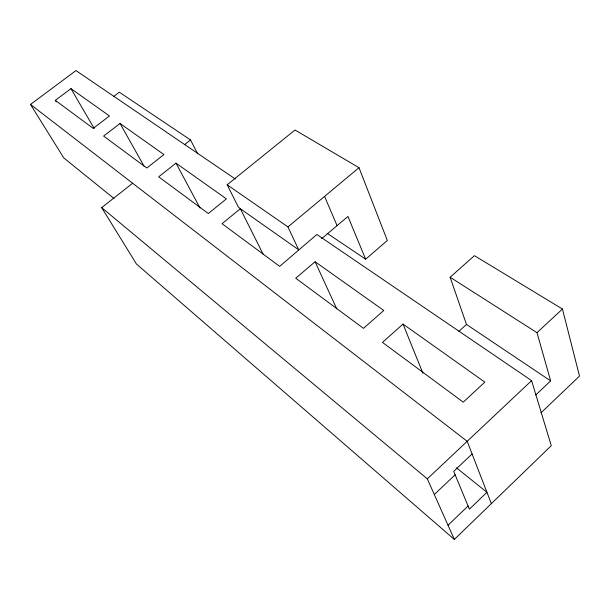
<?xml version="1.0" encoding="UTF-8"?>
<svg xmlns="http://www.w3.org/2000/svg" width="610" height="610" viewBox="0 0 610 610"><rect width="100%" height="100%" fill="white"/><g stroke="black" fill="none" stroke-linecap="round" stroke-linejoin="round"><path stroke-width="0.91" d="M132.66 183.252L101.679 207.621L136.457 264.023L454.343 539.431L551.257 445.704L531.607 380.632L316.857 234.492L279.685 266.349L222.048 223.702L240.34 208.75L298.679 249.803L287.95 226.928L227.164 184.799L294.996 130.006L359 167.704L387.342 240.5L365.649 259.189L327.196 233.333M448.022 525.271L468.068 506.003M540.948 412.863L579.5 376.08L562.45 309.026L474.405 255.651L450.119 277.23L466.482 324.459L550.655 380.876L535.74 395.005M472.087 453.947L453.71 471.347L469.395 509.19L486.948 492.293L456.516 467.885M434.312 494.527L455.136 474.778M454.343 539.431L427.313 478.842L531.607 380.632M550.655 380.876L536.991 332.671L562.45 309.026M458.85 331.382L466.482 324.459M403.019 324.093L382.455 342.393L463.242 402.165L484.836 382.112L403.019 324.093L422.921 373.251M315.096 261.751L295.72 278.213L363.476 328.348L383.781 310.459L315.096 261.751L336.758 308.896M321.638 238.693L347.944 216.474L365.649 259.189M287.95 226.928L359 167.704M176.008 163.137L158.684 176.824L208.315 213.546L226.401 198.868L176.008 163.137L199.988 207.972M184.578 144.631L190.526 139.949L197.64 153.796M120.048 123.456L103.616 136.076L146.797 168.024L163.93 154.566L120.048 123.456L144.219 166.469M113.376 96.715L119.331 92.201L190.526 139.949M55.312 100.337L70.943 88.641L109.487 115.969L93.223 128.39L55.312 100.337L56.28 101.954M114.009 198.524L63.783 157.906L30.5 104.44L75.983 70.569L235.285 178.982M450.119 277.23L536.991 332.671M30.5 104.44L467.184 441.297L491.355 503.646M101.679 207.621L427.313 478.842M70.943 88.641L94.176 128.405M227.164 184.799L238.335 207.034L240.34 208.75L263.223 254.37M324.573 196.397L337.071 225.654"/></g></svg>
